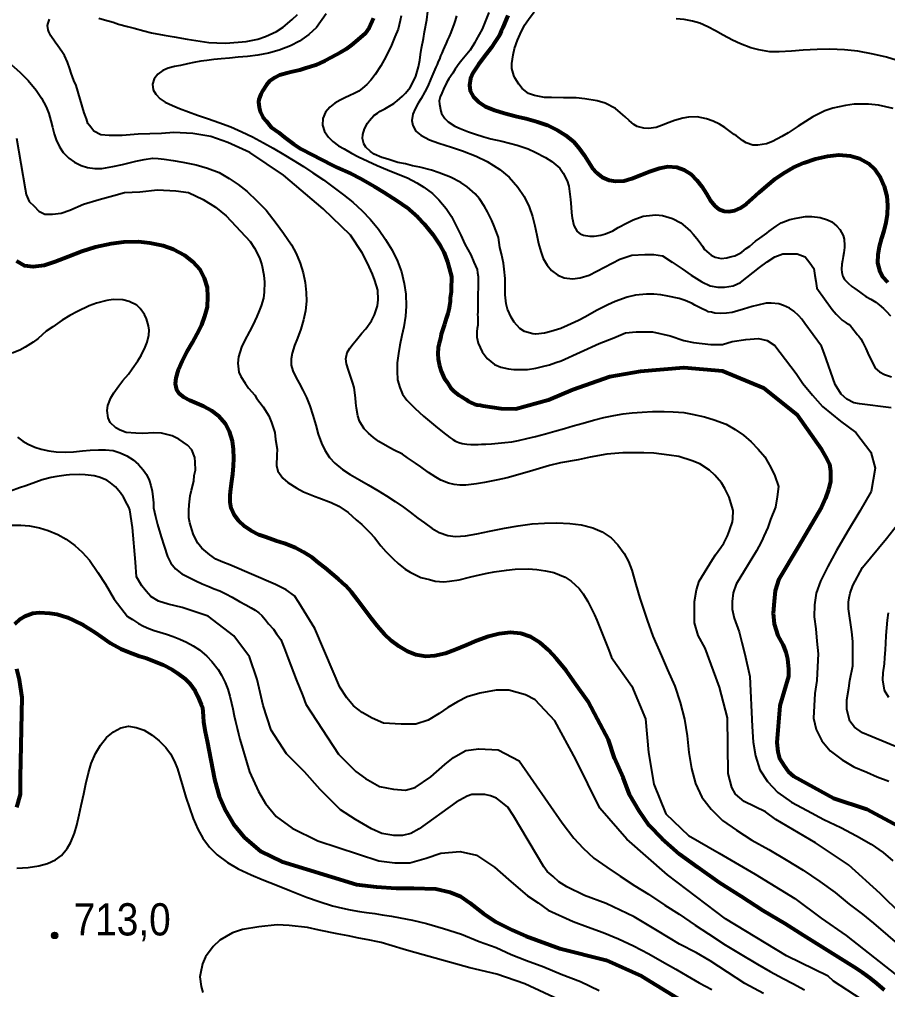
# Model space of a CAD drawing. Header units: metres. Extents: x 552626 to 559174, y 1843804 to 1852371.
# Drawn here: x 555000 to 555458, y 1844979 to 1845491 of the extents above; entities that cross this region are included whole.
import ezdxf

# ---------------------------------------------------------------- set-up
doc = ezdxf.new("R2010")
doc.units = ezdxf.units.M
doc.header["$LTSCALE"] = 6.8
for name, color, linetype, lineweight in [('1', 7, 'Continuous', 25), ('2', 7, 'Continuous', 53), ('5', 7, 'Continuous', 25)]:
    doc.layers.add(name, color=color, linetype=linetype, lineweight=lineweight)

msp = doc.modelspace()

# ---------------------------------------------------------------- hatches: boundary and pattern name
at = {"layer": '5'}
msp.add_hatch(color=256, dxfattribs=at).paths.add_polyline_path([(555020.41, 1845007.95, 1), (555017.41, 1845007.95, 1)])

# ---------------------------------------------------------------- linework, layer by layer
at = {"layer": '1'}
for points in [[(555042.19, 1845491.8), (555045.14, 1845490.99), (555049.76, 1845489.71), (555052.54, 1845488.7), (555057.35, 1845487.44), (555060.89, 1845486.51), (555065.9, 1845485.08), (555070.02, 1845484.03), (555076.73, 1845482.8), (555081.88, 1845481.96), (555088.77, 1845480.75), (555095.65, 1845479.73), (555100.21, 1845479.01), (555104.43, 1845478.73), (555108.92, 1845478.58), (555115.62, 1845479.06), (555119.86, 1845479.45), (555126, 1845480.73), (555130.03, 1845482.14), (555135.91, 1845484.81), (555139.46, 1845487.12), (555144.14, 1845491.09), (555146.89, 1845493.69)], [(555162.03, 1845494.01), (555156.94, 1845486.79), (555153, 1845483.16), (555148.08, 1845479.72), (555143.18, 1845477.13), (555137.3, 1845474.84), (555131.71, 1845473.35), (555125.95, 1845472.24), (555120.65, 1845471.62), (555115.59, 1845471.15), (555111.01, 1845470.76), (555106.63, 1845470.32), (555102.92, 1845469.94), (555099.13, 1845469.46), (555095.98, 1845469.03), (555092.31, 1845468.35), (555088.96, 1845467.71), (555085.21, 1845466.89), (555082.01, 1845466.22), (555078.73, 1845465.35), (555075.9, 1845464.11), (555073.35, 1845462.33), (555071.46, 1845459.74), (555070.58, 1845457.06), (555070.88, 1845454.04), (555072.18, 1845451.67), (555074.56, 1845449.3), (555077.25, 1845447.53), (555080.96, 1845445.66), (555084.68, 1845444.12), (555089.51, 1845442.37), (555094.16, 1845440.71), (555100.04, 1845438.71), (555105.55, 1845436.71), (555111.75, 1845434.43), (555117.53, 1845431.91), (555123.22, 1845429.24), (555128.96, 1845426.1), (555134.13, 1845423.16), (555139.78, 1845419.83), (555144.65, 1845416.9), (555150.13, 1845413.48), (555155.01, 1845410.28), (555160.63, 1845406.45), (555165.62, 1845402.9), (555171.27, 1845398.64), (555176.07, 1845394.71), (555181.04, 1845390.23), (555185.32, 1845385.69), (555189.57, 1845380.52), (555193.43, 1845375.07), (555196.84, 1845369.43), (555199.68, 1845363.6), (555201.77, 1845358.01), (555203.23, 1845351.91), (555204.02, 1845346.25), (555204.25, 1845339.96), (555203.84, 1845334.69), (555203.01, 1845329.04), (555202.03, 1845324.37), (555200.95, 1845319.32), (555200.19, 1845314.98), (555199.56, 1845310), (555199.49, 1845305.62), (555199.73, 1845301), (555200.83, 1845297.05), (555202.37, 1845293.45), (555204.62, 1845290.27), (555209.06, 1845285.86), (555213.38, 1845281.87), (555219.64, 1845276.62), (555223.41, 1845273.57), (555227.3, 1845270.53)], [(555201.63, 1845493.09), (555201.1, 1845490.55), (555200.52, 1845488.32), (555199.95, 1845486.04), (555198.31, 1845481.91), (555196.48, 1845477.57), (555193.47, 1845471.33), (555190.81, 1845466.59), (555187.98, 1845462.04), (555185.64, 1845459.16), (555183.52, 1845456.86), (555181.26, 1845454.8), (555179.21, 1845453.36), (555176.84, 1845452.06), (555174.57, 1845450.99), (555171.91, 1845449.76), (555169.45, 1845448.58), (555166.6, 1845446.93), (555164.06, 1845444.88), (555161.68, 1845442.17), (555160.29, 1845438.87), (555160.13, 1845435.36), (555161.11, 1845431.97), (555163.26, 1845428.99), (555165.58, 1845426.66), (555168.64, 1845424.51), (555171.58, 1845422.8), (555175.42, 1845420.66), (555179.19, 1845418.69), (555183.99, 1845416.33), (555188.91, 1845414.15), (555194.44, 1845411.85), (555200.08, 1845409.58), (555204.96, 1845407.5), (555209.95, 1845404.98), (555213.63, 1845402.68), (555218.04, 1845399.32), (555221.43, 1845395.98), (555225.31, 1845391.36), (555228.14, 1845387.12), (555230.45, 1845382.52), (555233.14, 1845377.38), (555235.16, 1845372.56), (555238.29, 1845366.91), (555239.88, 1845363.06), (555241.63, 1845359.28), (555241.92, 1845357.42)], [(555190.47, 1845442.65), (555193.08, 1845444), (555194.77, 1845445.05), (555197.71, 1845446.82), (555199.54, 1845448.26), (555202.31, 1845450.67), (555203.94, 1845452.29), (555206.37, 1845455.14), (555207.47, 1845457.17), (555209.3, 1845461.18), (555210.72, 1845466.2), (555211.38, 1845469.61), (555211.79, 1845472.7), (555212.36, 1845476.01), (555213.41, 1845480.98), (555213.94, 1845484.66), (555215.21, 1845490.99), (555215.74, 1845495.53)], [(555247.81, 1845494.82), (555245.76, 1845489.44), (555244.25, 1845486.03), (555241.09, 1845480.34), (555240.39, 1845479.02), (555237.91, 1845474.84), (555236.25, 1845472.74), (555233.65, 1845469.68), (555232.23, 1845467.9), (555230.11, 1845464.8), (555228.82, 1845462.75), (555226.68, 1845459.84), (555225.5, 1845457.71), (555223.98, 1845454.3), (555222.99, 1845452.18), (555222.24, 1845450.38), (555221.73, 1845448.23), (555221.84, 1845446.43), (555222.46, 1845442.7), (555222.88, 1845441.51), (555224.7, 1845438.86), (555226.42, 1845437.15), (555229.92, 1845434.89), (555232.64, 1845433.58), (555237.11, 1845431.9), (555240.29, 1845430.74), (555245.23, 1845429.21), (555248.97, 1845428.12), (555254.72, 1845426.97), (555258.65, 1845425.89), (555262.77, 1845424.84), (555268.52, 1845422.84), (555272.33, 1845421.18), (555277.71, 1845418.27), (555281, 1845416.17), (555285.21, 1845412.65), (555287.03, 1845410.01), (555289.11, 1845405.96), (555290, 1845403.21), (555290.58, 1845398.99), (555290.9, 1845396.17), (555291.27, 1845392.12), (555291.43, 1845389.09), (555291.73, 1845386.46), (555292.66, 1845382.47), (555294.45, 1845379.34), (555296.02, 1845378.09), (555297.82, 1845377.35), (555301.12, 1845376.77), (555303.39, 1845376.84), (555306.97, 1845377.25), (555309.26, 1845377.99), (555313.16, 1845379.68), (555316.02, 1845381.34), (555320.77, 1845383.88)], [(555362.58, 1845438.65), (555357.61, 1845439.7), (555353.06, 1845439.55), (555350.07, 1845439.02), (555345.73, 1845437.86), (555342.99, 1845436.79), (555338.8, 1845435.16), (555336.07, 1845434.09), (555332.04, 1845433.53), (555329.53, 1845433.82), (555326.02, 1845434.56), (555324.36, 1845435.7), (555321.83, 1845437.89), (555319.71, 1845439.74), (555317.18, 1845441.92), (555314.54, 1845444.19), (555309.18, 1845446.91), (555304.94, 1845448.23), (555298.43, 1845449.3), (555293.82, 1845449.72), (555287.24, 1845449.83), (555280.95, 1845449.87), (555277.12, 1845450), (555271.96, 1845451.03), (555268.8, 1845452), (555265.45, 1845454.66), (555263.67, 1845456.93), (555261.57, 1845460.31), (555261.04, 1845461.58), (555259.96, 1845465.17), (555259.93, 1845467.93), (555260.65, 1845472.49), (555261.33, 1845475.71), (555262.9, 1845480.27), (555264.35, 1845483.38), (555266.57, 1845488.11), (555268.72, 1845491.02), (555271.77, 1845495.09)], [(555027.62, 1845462.71), (555026.97, 1845465.11), (555025.62, 1845468.57), (555024.08, 1845472.02), (555022.7, 1845474.14), (555020.64, 1845477.14), (555019.09, 1845479.06), (555016.88, 1845482.52), (555015.89, 1845484.5), (555015.47, 1845485.69), (555015.21, 1845487.95), (555015.46, 1845489.12), (555016.27, 1845491.21)], [(555230.8, 1845493.01), (555230.07, 1845490.57), (555229.36, 1845488.49), (555228.5, 1845486.24), (555227.76, 1845484.3), (555226.88, 1845482.13), (555226.12, 1845480.32), (555225.27, 1845478.53), (555224.54, 1845476.72), (555223.71, 1845475.17), (555223.11, 1845473.36), (555222.35, 1845471.86), (555221.84, 1845470.23), (555221.17, 1845468.86), (555220.6, 1845467.39), (555219.94, 1845466.01), (555219.29, 1845464.64)], [(555464.88, 1845468.87), (555457.47, 1845471.13), (555450.44, 1845472.84), (555442.32, 1845474.32), (555435.36, 1845475.08), (555427.55, 1845475.43), (555420.91, 1845475.31), (555413.59, 1845474.9), (555407.45, 1845474.4), (555400.92, 1845474.08), (555395.91, 1845474.11), (555390.14, 1845475), (555385.94, 1845476.12), (555380.46, 1845478.2), (555376.29, 1845480.18), (555371.39, 1845482.74), (555367.31, 1845485.07), (555363.3, 1845487.26), (555359.1, 1845489.09), (555355.28, 1845490.25), (555350.76, 1845491.08), (555346.68, 1845491.46)], [(554994.61, 1845468.63), (555000.52, 1845463.39), (555004.93, 1845458.84), (555009.15, 1845453.78), (555011.99, 1845449.54), (555014.39, 1845445.02), (555015.81, 1845441.42), (555016.97, 1845437.55), (555017.76, 1845434.37), (555018.66, 1845430.75), (555019.69, 1845427.55), (555021.43, 1845423.99)], [(555356.23, 1845184.09), (555357.25, 1845190.25), (555358.79, 1845194.87), (555365.73, 1845206.17), (555367.35, 1845208.64), (555370.14, 1845212.58), (555371.68, 1845214.95), (555373.71, 1845218.8), (555374.73, 1845221.58), (555376.3, 1845226.14), (555376.5, 1845227.69), (555376.57, 1845232.07), (555375.43, 1845236.23), (555374.52, 1845239.17), (555372.19, 1845243.76), (555370.42, 1845246.7), (555367, 1845250.78), (555364.24, 1845253.32), (555359.09, 1845256.73), (555355.09, 1845258.37), (555348.09, 1845260.52), (555342.94, 1845261.36), (555334.84, 1845262.33), (555329.49, 1845262.48), (555321.01, 1845262.56), (555318.44, 1845262.55), (555310.04, 1845261.87), (555301.19, 1845260.19), (555294.86, 1845258.9), (555285.63, 1845257.18), (555279.89, 1845255.76), (555271.04, 1845253.22), (555265.51, 1845251.64), (555257.58, 1845249.4), (555252.66, 1845248.36), (555245.6, 1845246.79), (555241.38, 1845246.21), (555235.66, 1845245.46), (555232.61, 1845245.49), (555229.62, 1845245.82), (555226.59, 1845246.52), (555222.51, 1845248.05), (555219.85, 1845249.65), (555216.04, 1845252.16), (555211.98, 1845255.22), (555209.19, 1845257.09), (555204.96, 1845259.94), (555202.28, 1845261.73), (555197.53, 1845264.14), (555194.48, 1845265.88), (555189.79, 1845268.58), (555186.98, 1845270.64), (555184.34, 1845272.91), (555182.08, 1845275.22), (555179.62, 1845279.22), (555178.74, 1845281.98), (555178.08, 1845286.09), (555177.75, 1845288.91), (555177.45, 1845291.54), (555176.83, 1845296.99), (555175.94, 1845299.75), (555174.76, 1845303.42), (555173.79, 1845306.07), (555172.73, 1845309.47), (555172.43, 1845312.1), (555173.2, 1845315.43), (555174.46, 1845317.67), (555176.29, 1845319.97), (555178.04, 1845322.17), (555180.79, 1845325.63), (555182.99, 1845327.97), (555186.03, 1845332.22), (555187.59, 1845335.26), (555189.14, 1845340.01), (555189.52, 1845343.29), (555189.24, 1845348.3), (555187.69, 1845353.45), (555186.45, 1845356.83), (555183.88, 1845362.63), (555181.09, 1845368.03), (555174.93, 1845377.41), (555160.51, 1845391.26), (555139.5, 1845408.95), (555121.78, 1845420.98), (555110.16, 1845426.2), (555101.34, 1845429.42), (555091.73, 1845431.02), (555081.71, 1845431.43), (555075.3, 1845431.02), (555062.88, 1845430.62), (555054.47, 1845429.82), (555047.66, 1845429.82), (555043.25, 1845430.22), (555039.65, 1845432.23), (555038.05, 1845434.24), (555036.44, 1845436.25), (555035.64, 1845438.66), (555034.44, 1845441.87), (555030.17, 1845456.24), (555029.01, 1845458.87), (555027.62, 1845462.71)], [(555219.29, 1845464.64), (555218.38, 1845462.28), (555217.24, 1845459.76), (555215.68, 1845456), (555214.07, 1845452.92), (555212.23, 1845449.48), (555210.61, 1845446.93), (555208.99, 1845443.93), (555207.79, 1845441.16), (555207.23, 1845437.85), (555207.7, 1845435.12), (555209.36, 1845432.24), (555212.05, 1845430.04), (555216.61, 1845427.7), (555221.38, 1845425.87), (555228.12, 1845423.7), (555233.87, 1845421.82), (555241.18, 1845419.05), (555246.97, 1845416.22), (555253.55, 1845412.02), (555258.5, 1845407.85), (555263.17, 1845402.64), (555266.4, 1845397.68), (555269.08, 1845392.34), (555270.89, 1845387.1), (555272.13, 1845382.17), (555273.14, 1845377.25), (555273.99, 1845373.02), (555275.18, 1845368.72), (555276.55, 1845365.1), (555278.58, 1845361.47), (555280.93, 1845358.66), (555284.21, 1845356.17), (555287.63, 1845354.87), (555291.94, 1845354.29), (555295.93, 1845354.81), (555300.66, 1845356.28), (555316.88, 1845364.74), (555323.29, 1845366.74), (555330.1, 1845367.15), (555334.91, 1845367.15), (555339.32, 1845366.34), (555344.53, 1845363.13), (555349.73, 1845359.51), (555354.54, 1845356.3), (555360.15, 1845352.68), (555364.56, 1845350.67), (555368.56, 1845349.87), (555372.17, 1845349.87), (555376.58, 1845350.67), (555380.58, 1845352.28), (555390.52, 1845360.23), (555394.61, 1845363.31), (555398.71, 1845365.87), (555402.8, 1845367.42), (555405.88, 1845367.42), (555410.48, 1845367.42), (555414.58, 1845365.87), (555417.14, 1845362.79), (555419.19, 1845359.71), (555419.7, 1845356.12), (555420.21, 1845353.04), (555420.72, 1845349.44), (555428.86, 1845338.16), (555430.95, 1845335.69)], [(555356.49, 1845340.46), (555354.97, 1845341.33), (555351.26, 1845342.91), (555348.11, 1845343.88), (555342.25, 1845345.11), (555338.55, 1845345.83), (555334.89, 1845346.18), (555330.88, 1845346.29), (555325.24, 1845345.64), (555320.8, 1845344.56), (555314.48, 1845342.41), (555310.6, 1845340.54), (555304.65, 1845337.57), (555298.83, 1845334.34), (555295.06, 1845332.38), (555289.36, 1845329.73), (555285.73, 1845328.17), (555280.6, 1845326.44), (555277.26, 1845325.68), (555272.56, 1845325.14), (555271.02, 1845325.35), (555266.6, 1845326.46), (555264.13, 1845328.08), (555261.18, 1845331.46), (555259.54, 1845334.12), (555257.62, 1845338.38), (555257.03, 1845341.07), (555256.49, 1845345.77), (555256.37, 1845350.99), (555256.36, 1845354.42), (555255.88, 1845359.41), (555255.52, 1845362.61), (555254.48, 1845367.53), (555253.63, 1845370.77), (555252.84, 1845376.01), (555252.38, 1845377.57), (555250.63, 1845382.04), (555249.43, 1845385.04), (555247.2, 1845389.55), (555245.54, 1845392.41), (555242.98, 1845396.49), (555240.59, 1845399.07), (555236.44, 1845402.88), (555233.05, 1845405.07), (555227.67, 1845407.97), (555221.6, 1845410.23), (555217.54, 1845411.57), (555211.46, 1845413.16), (555207.65, 1845413.97), (555203.83, 1845414.96), (555199.84, 1845415.74), (555194.5, 1845417.41), (555191.35, 1845418.38), (555187.43, 1845420.12), (555185.46, 1845421.52), (555183.01, 1845423.81), (555181.96, 1845425.5), (555181.16, 1845428.36), (555181.4, 1845430.38), (555182.29, 1845433.44), (555183.77, 1845436.37), (555184.85, 1845437.73), (555187.12, 1845440.37), (555189.05, 1845441.73), (555190.47, 1845442.65)], [(555460.96, 1845444.19), (555453.25, 1845445.88), (555448.04, 1845446.43), (555440.52, 1845446.42), (555435.93, 1845445.8), (555429.14, 1845444.36), (555424.93, 1845442.93), (555418.71, 1845439.83), (555416.67, 1845438.55), (555411, 1845434.86), (555405.6, 1845431.29), (555402.31, 1845429.29), (555397.37, 1845426.73), (555394.17, 1845425.51), (555389.68, 1845424.8), (555387.01, 1845424.88), (555383.45, 1845425.99), (555381.59, 1845427.3), (555378.37, 1845429.69), (555377.13, 1845430.5), (555372.33, 1845434.14), (555369.38, 1845435.81), (555366.06, 1845437.43), (555362.58, 1845438.65)], [(554998.83, 1845428.51), (555003.44, 1845401.81), (555003.95, 1845398.73), (555005.49, 1845395.14), (555008.05, 1845392.57), (555010.61, 1845390), (555013.68, 1845388.46), (555017.78, 1845388.46), (555022.38, 1845388.98), (555026.99, 1845390.52), (555034.16, 1845393.6), (555042.35, 1845396.16), (555050.03, 1845398.22), (555055.66, 1845399.76), (555063.86, 1845400.27), (555073.07, 1845401.3), (555082.8, 1845400.79), (555089.46, 1845399.76), (555097.14, 1845396.17), (555103.79, 1845392.06), (555109.42, 1845387.44), (555122.03, 1845373.98), (555124.34, 1845370.44), (555126.93, 1845365.31), (555128.11, 1845361.63), (555129.11, 1845356.23), (555129.54, 1845352.47), (555129.29, 1845347.2), (555128.99, 1845344.03), (555127.83, 1845339.99), (555126.79, 1845337.4), (555125.51, 1845334.49), (555123.37, 1845329.86), (555121.56, 1845326.52), (555118.99, 1845321.56), (555117.37, 1845318.23), (555115.76, 1845313.19)], [(555021.43, 1845423.99), (555023.47, 1845420.95), (555026.45, 1845417.98), (555029.36, 1845415.81), (555032.94, 1845414.04), (555036.17, 1845413.07), (555040.14, 1845412.53), (555043.74, 1845412.56), (555049.59, 1845413.54), (555054.76, 1845414.62), (555061.68, 1845416.31), (555066.17, 1845417.29), (555070.43, 1845417.96), (555073.54, 1845417.81), (555076.59, 1845417.33), (555081.47, 1845416.79), (555086.55, 1845415.8), (555093.58, 1845414.41), (555099.54, 1845412.68), (555105.73, 1845410.31), (555111, 1845407.26), (555115.71, 1845404.02), (555120.43, 1845400.43), (555125.45, 1845395.44), (555130.37, 1845390.48), (555135.62, 1845383.67), (555139.57, 1845378.43), (555143.8, 1845372.16), (555146.2, 1845367.64), (555148.42, 1845362.58), (555149.93, 1845357.38), (555151.04, 1845352.42), (555151.55, 1845347.16), (555151.64, 1845342.57), (555151.14, 1845337.47), (555150.11, 1845332.64), (555148.64, 1845327.75), (555146.89, 1845323.01), (555145.36, 1845319.06), (555144.05, 1845315.16), (555143.55, 1845312.13), (555143.67, 1845308.71), (555144.51, 1845305.77), (555146.02, 1845302.42), (555147.8, 1845299.19), (555149.82, 1845295.62), (555151.69, 1845291.72), (555153.5, 1845287.25), (555155.05, 1845282.44), (555156.57, 1845277.14), (555157.93, 1845272.43), (555159.6, 1845267.59), (555161.3, 1845263.88), (555163.84, 1845260.05), (555166.69, 1845256.99), (555170.66, 1845253.8), (555174.7, 1845251.13), (555179.65, 1845248.19), (555184.17, 1845245.62), (555189.25, 1845242.66), (555193.91, 1845239.81), (555198.43, 1845236.93), (555202.76, 1845233.86), (555206.39, 1845231.22), (555210.42, 1845228.08), (555213.83, 1845225.51), (555218.01, 1845222.59), (555221.68, 1845220.5), (555226.13, 1845218.95), (555230.27, 1845218.41), (555235.46, 1845218.69), (555241.49, 1845219.77), (555248.19, 1845221.17), (555256.15, 1845222.8), (555263.25, 1845224.02), (555270.75, 1845225.02), (555277.23, 1845225.46), (555283.71, 1845225.62), (555290.47, 1845225.3), (555296.44, 1845224.56), (555302.71, 1845222.99), (555307.52, 1845220.9), (555312.34, 1845217.63), (555315.89, 1845214.07), (555319.25, 1845209.44), (555321.47, 1845205.16), (555323.19, 1845200.69), (555325.42, 1845193.03), (555327.4, 1845185.82), (555331.33, 1845174.19), (555334.34, 1845165.89), (555338.85, 1845155.51), (555342.08, 1845148.09), (555345.9, 1845139.47), (555348.79, 1845130.78), (555351, 1845121.97), (555352.43, 1845113.2), (555353.34, 1845104.44), (555354.66, 1845095.97), (555356.86, 1845088.13), (555360.16, 1845080.88)], [(555320.77, 1845383.88), (555323.92, 1845385.48), (555329.14, 1845387.31), (555330.83, 1845387.51), (555335.91, 1845388.09), (555339.48, 1845387.64), (555344.6, 1845386.13), (555349.14, 1845383.89), (555351.36, 1845381.95), (555354.13, 1845379.41), (555355.64, 1845377.87), (555357.53, 1845375.52), (555358.66, 1845373.93), (555360.47, 1845371.47), (555361.62, 1845369.7), (555363.84, 1845367.77), (555365.1, 1845366.77), (555367.13, 1845365.67), (555370.35, 1845364.99), (555373.35, 1845365.33), (555375.11, 1845365.82), (555377.61, 1845366.39), (555379.68, 1845367.49), (555381.28, 1845368.43), (555383.55, 1845370.21), (555385.49, 1845371.58), (555388.35, 1845374.09), (555390.64, 1845375.69), (555394.33, 1845378.4), (555395.64, 1845379.4), (555399.33, 1845382.11), (555402, 1845383.75), (555406.55, 1845385.6), (555409.89, 1845386.37), (555414.75, 1845387.11), (555418.07, 1845387.21), (555422.52, 1845386.57), (555426.37, 1845385.4), (555428.67, 1845384.42), (555431.31, 1845382.15), (555432.87, 1845380.24), (555434.65, 1845377.11), (555435.16, 1845375.17), (555435.34, 1845371.95), (555435.36, 1845370.91), (555434.93, 1845368), (555434.67, 1845366.16), (555434.26, 1845363.93), (555433.99, 1845362.09), (555433.73, 1845359.39), (555433.92, 1845357.7), (555434.56, 1845355.49), (555435.4, 1845353.96), (555437.24, 1845351.99), (555439.15, 1845350.3), (555440.8, 1845349.16), (555443.19, 1845347.43), (555444.63, 1845346.45), (555446.6, 1845345.06), (555449.24, 1845343.65), (555451.81, 1845341.94), (555453.68, 1845340.63), (555456, 1845338.61), (555457.51, 1845337.07), (555459.67, 1845334.85)], [(555241.92, 1845357.42), (555242.14, 1845355.54), (555242.2, 1845353.99), (555242.23, 1845352.34), (555242.2, 1845350.6), (555242.14, 1845348.86), (555242.1, 1845347.02), (555242.07, 1845345.29), (555242.05, 1845343.69), (555242.05, 1845342.21), (555242.07, 1845340.97), (555242.07, 1845339.85), (555242.06, 1845338.87), (555241.95, 1845337.94), (555242.01, 1845336.78), (555241.9, 1845335.48), (555242, 1845334.02), (555242.02, 1845332.56), (555242.04, 1845331.12), (555242.05, 1845329.8), (555241.63, 1845328.13), (555241.54, 1845326.46), (555241.46, 1845323.46), (555242.28, 1845320.29), (555244.25, 1845315.78), (555246.96, 1845312.34), (555250.87, 1845309.19), (555254.22, 1845307.75), (555258.15, 1845306.85), (555260.94, 1845306.43), (555265.03, 1845306.47), (555268.17, 1845306.52), (555272.56, 1845307.24), (555276.08, 1845308.01), (555279.78, 1845309), (555283.14, 1845310.14), (555285.89, 1845311.03), (555306.04, 1845320.18), (555313.72, 1845323.26), (555319.86, 1845325.82), (555325.49, 1845326.34), (555334.2, 1845326.34), (555343.41, 1845324.28), (555350.58, 1845321.72), (555355.7, 1845320.69), (555364.92, 1845319.66), (555371.06, 1845319.66), (555376.18, 1845321.2), (555383.35, 1845322.23), (555390, 1845322.74), (555394.61, 1845321.72), (555398.71, 1845319.15), (555409.91, 1845304.36), (555413.44, 1845299.01), (555418.54, 1845292.91), (555423.8, 1845286.97), (555433.22, 1845279.29), (555441.33, 1845273.3), (555449.3, 1845262.88), (555451.51, 1845254.43), (555449.37, 1845242.06), (555443.39, 1845231.77), (555436.75, 1845220.64), (555431.06, 1845210.92), (555426.49, 1845202.65)], [(555046.35, 1845342.88), (555040.99, 1845341.51), (555037.07, 1845340.01), (555031.02, 1845337.13), (555026.89, 1845334.94), (555022.88, 1845332.48), (555017.94, 1845329.06), (555014.51, 1845326.67), (555010.28, 1845322.85), (555007.55, 1845320.92), (555003.38, 1845318.26), (555000.6, 1845316.7), (554996.51, 1845315)], [(555181.12, 1845125.56), (555176.51, 1845129.15), (555172.93, 1845133.26), (555169.34, 1845138.91), (555165.76, 1845147.12), (555156.16, 1845169.92), (555147.73, 1845183.51), (555145.33, 1845187.12), (555140.92, 1845190.34), (555135.31, 1845193.15), (555111.24, 1845203.5), (555107.56, 1845204.89), (555103.85, 1845206.46), (555100.65, 1845208.67), (555096.44, 1845212.19), (555094.32, 1845214.89), (555092.11, 1845219.21), (555091.31, 1845222.07), (555090.23, 1845225.66), (555089.74, 1845228.27), (555089.59, 1845232.16), (555089.83, 1845235.04), (555090.33, 1845239.76), (555091.12, 1845242.9), (555092.21, 1845247.5), (555092.53, 1845250.49), (555093.15, 1845253.41), (555093.05, 1845257.59), (555092.77, 1845260.03), (555091.17, 1845264.04), (555088.89, 1845266.54), (555084.43, 1845269.74), (555080.89, 1845271.53), (555075.31, 1845272.89), (555071.19, 1845273.08), (555065.32, 1845272.79), (555061.79, 1845272.86), (555056.69, 1845273.33), (555053.51, 1845274.49), (555051.19, 1845275.65), (555048.19, 1845278.54), (555047.16, 1845280.9), (555046.61, 1845284.93), (555046.97, 1845287.54), (555048.61, 1845291.54), (555050.13, 1845294.09), (555052.83, 1845297.92), (555054.81, 1845300.63), (555057.84, 1845304.02), (555059.72, 1845306.81), (555062.75, 1845311.06), (555064.44, 1845313.82), (555066.7, 1845318.17), (555067.63, 1845320.85), (555068.54, 1845324.57), (555068.72, 1845327.16), (555068.46, 1845329.42), (555067.36, 1845333.19), (555066.33, 1845335.55), (555064.06, 1845338.72), (555062.15, 1845340.41), (555058.12, 1845342.42), (555054.79, 1845343.18), (555049.82, 1845343.37), (555046.35, 1845342.88)], [(555459.94, 1845286.23), (555443.27, 1845288.32), (555440.19, 1845288.84), (555436.61, 1845290.89), (555433.54, 1845293.46), (555430.47, 1845298.59), (555424.67, 1845315.17), (555423.29, 1845318.76), (555414.44, 1845330.81), (555412.84, 1845333.1), (555411.31, 1845334.83), (555408.65, 1845337.29), (555406.39, 1845338.74), (555403.16, 1845340.28), (555400.78, 1845341.15), (555396.64, 1845341.53), (555393.99, 1845341.42), (555389.63, 1845340.44), (555386.66, 1845339.72), (555382.07, 1845338.25), (555379.13, 1845337.34), (555376.08, 1845336.51), (555373.16, 1845336.27), (555369.75, 1845336.07), (555366.97, 1845336.23), (555365.3, 1845336.71), (555363.46, 1845336.97), (555362.25, 1845337.6), (555360.24, 1845338.51), (555358.84, 1845339.11), (555356.49, 1845340.46)], [(555430.95, 1845335.69), (555432.51, 1845334.11), (555434.07, 1845332.56), (555435.15, 1845331.85), (555436.25, 1845331.16), (555437.41, 1845330.37), (555438.46, 1845329.42), (555439.46, 1845328.4), (555440.34, 1845327.22), (555441.2, 1845326.17), (555442.12, 1845324.99), (555442.97, 1845323.99), (555443.92, 1845322.71), (555444.99, 1845320.65), (555446.53, 1845317.59), (555448.26, 1845313.79), (555450.11, 1845310.1), (555451.58, 1845307.24), (555453.81, 1845305.18), (555456.43, 1845303.91), (555460.1, 1845302.53)], [(555115.76, 1845313.19), (555115.48, 1845309.83), (555116.01, 1845305.13), (555117.05, 1845302.77), (555119.36, 1845299.23), (555121.08, 1845296.66), (555124.37, 1845292.85), (555125.4, 1845291.35), (555128.78, 1845286.78), (555131.8, 1845281.99), (555133.25, 1845278.44), (555134.98, 1845273.31), (555135.31, 1845269.63), (555136.18, 1845264.5), (555135.98, 1845261.24), (555135.83, 1845255.89), (555136.55, 1845252.93), (555139.18, 1845249.13), (555141.82, 1845246.86), (555146.63, 1845243.89), (555150.19, 1845241.92), (555156.28, 1845239.47), (555158.27, 1845238.75), (555164.73, 1845236.35), (555168.77, 1845234.33), (555173.63, 1845230.99), (555177.96, 1845227.2), (555180.92, 1845224.68), (555185, 1845220.58), (555187.5, 1845217.91), (555190.96, 1845213.45), (555193.58, 1845210.52), (555197.46, 1845206.58), (555200.01, 1845204.21), (555203.79, 1845201.21), (555206.44, 1845199.61), (555210.5, 1845197.41), (555211.91, 1845196.81), (555216.5, 1845195.72), (555219.56, 1845194.83), (555224.18, 1845194.41), (555227.08, 1845194.83), (555232.13, 1845195.6), (555237.68, 1845197), (555241.3, 1845197.89), (555246.87, 1845199.1), (555250.61, 1845199.72), (555257.08, 1845200.55), (555261.78, 1845201.09), (555268.61, 1845201.3), (555273.21, 1845201.06), (555277.68, 1845200.24), (555282.07, 1845199.32), (555288.05, 1845196.96), (555291.26, 1845194.75), (555295.4, 1845190.94), (555297.63, 1845188.15), (555300.09, 1845184.15), (555301.37, 1845181.25), (555303.47, 1845177.01), (555304.84, 1845174.22), (555311.03, 1845158.43), (555312.43, 1845154.6), (555323.2, 1845139.4), (555330.49, 1845122.13), (555332.04, 1845104.42), (555334.76, 1845087.7), (555341.21, 1845072.16), (555353.17, 1845060.64), (555369.22, 1845051.36), (555388.32, 1845040.34), (555409.24, 1845027.48), (555423.11, 1845017.03), (555436.18, 1845008), (555462.83, 1844987.03)], [(555227.3, 1845270.53), (555228.78, 1845269.56), (555230.22, 1845268.62), (555232.03, 1845267.91), (555233.71, 1845267.43), (555236.31, 1845267.07), (555238.34, 1845266.94), (555240.63, 1845266.85), (555242.13, 1845266.92), (555243.96, 1845267.06), (555246.33, 1845267.12), (555249.21, 1845267.34), (555252.82, 1845267.56), (555256.33, 1845267.92), (555259.97, 1845268.39), (555263.51, 1845269), (555267.91, 1845270.05), (555272.39, 1845271.12), (555277.7, 1845272.51), (555282.67, 1845273.96), (555287.72, 1845275.32), (555292.37, 1845276.73), (555297.64, 1845278.25), (555303.05, 1845279.71), (555308.49, 1845281.15), (555313.81, 1845282.21), (555318.61, 1845283.07), (555323.35, 1845283.59), (555328.66, 1845283.96), (555334.17, 1845284.24), (555340.24, 1845284.37), (555344.95, 1845284.1), (555350.68, 1845283.71), (555354.99, 1845282.93), (555361.54, 1845281.53), (555366.72, 1845279.9), (555373.01, 1845277.63), (555377.7, 1845274.79), (555382.14, 1845271.81), (555386.18, 1845268.38), (555389.83, 1845264.45), (555393.3, 1845260.45), (555396.58, 1845254.74), (555398.62, 1845250.34), (555400.62, 1845244.7), (555399.89, 1845239.28), (555398.98, 1845233.78), (555396.37, 1845227.36), (555394.93, 1845223.1), (555392.77, 1845218.48), (555391.77, 1845216.05), (555390.13, 1845213.1), (555388.91, 1845210.79), (555378.24, 1845193.33), (555376.7, 1845188.71), (555376.19, 1845184.09), (555376.19, 1845179.98), (555377.22, 1845175.36), (555379.78, 1845168.17), (555381.31, 1845162.52), (555382.85, 1845156.36), (555385.41, 1845144.55), (555386.62, 1845118.19), (555387.21, 1845109.99), (555388.45, 1845102.61), (555390.69, 1845095.26), (555394.78, 1845089.12), (555400.22, 1845083.37), (555407.48, 1845078.34), (555415.64, 1845073.79), (555424.53, 1845069.17), (555433.35, 1845064.87), (555441.71, 1845060.49), (555449.49, 1845056.18), (555455.74, 1845051.69), (555460.91, 1845047.32)], [(554999.23, 1845270.82), (555002.16, 1845268.68), (555004.94, 1845267.07), (555008.41, 1845265.47), (555011.75, 1845264.42), (555015.9, 1845263.5), (555019.76, 1845263.04), (555024.49, 1845262.89), (555028.8, 1845263.1), (555033.58, 1845263.5), (555037.71, 1845263.91), (555042.04, 1845264.18), (555045.79, 1845264.15), (555049.79, 1845263.68), (555053.39, 1845262.6), (555057.01, 1845261.01), (555060.29, 1845258.74), (555063.09, 1845256.37), (555065.62, 1845253.56), (555067.32, 1845251.02), (555068.8, 1845248.06), (555069.64, 1845245.37), (555070.35, 1845242.23), (555070.71, 1845239.36)], [(555031.82, 1845251.06), (555026.7, 1845250.85), (555025.01, 1845250.66), (555020.04, 1845250), (555017.06, 1845249.47), (555012.34, 1845248.26), (555009.04, 1845247.12), (555003.74, 1845245.18), (555000.45, 1845244.04), (554995.61, 1845242.25)], [(555392.59, 1844977.35), (555382.79, 1844982.67), (555364.51, 1844994.57), (555357.25, 1844998.72), (555348.3, 1845003.36), (555336.84, 1845010.46), (555324.42, 1845017.71), (555309.69, 1845024.79), (555298.21, 1845029.05), (555288.93, 1845033.53), (555284.7, 1845036.26), (555281.68, 1845038.98), (555278.66, 1845041.71), (555276.85, 1845044.13), (555260.86, 1845071.07), (555257.84, 1845075.61), (555254.21, 1845078.64), (555251.8, 1845080.45), (555248.78, 1845081.66), (555245.76, 1845082.27), (555243.65, 1845082.27), (555240.93, 1845082.27), (555238.82, 1845082.27), (555236.41, 1845081.36), (555230.67, 1845078.34), (555211.14, 1845064.23), (555206.7, 1845061.75), (555202.26, 1845060.76), (555197.82, 1845060.76), (555191.4, 1845061.75), (555185.97, 1845064.23), (555177.58, 1845069.18), (555169.69, 1845074.13), (555158.92, 1845084.93), (555150.72, 1845094.29), (555141.13, 1845103.76), (555133.14, 1845116.2), (555128.76, 1845129.31), (555125.64, 1845143.03), (555121.62, 1845154.85), (555113.3, 1845166.01), (555099.88, 1845176.36), (555086.08, 1845181.01), (555078.82, 1845182.7), (555073.61, 1845184.31), (555069.61, 1845186.72), (555067.2, 1845189.53), (555064.8, 1845192.35), (555062, 1845197.17), (555061.6, 1845204.8), (555060, 1845223.11), (555058.6, 1845232.51), (555058.08, 1845233.79), (555057.21, 1845235.5), (555055.28, 1845239.08), (555053.58, 1845241.46), (555051.04, 1845244.5), (555048.4, 1845246.77), (555046.35, 1845248.06), (555042.36, 1845249.69), (555039.7, 1845250.44), (555035.08, 1845250.86), (555031.82, 1845251.06)], [(555473.69, 1845102.84), (555449.92, 1845112.72), (555444.8, 1845114.77), (555440.71, 1845117.85), (555438.15, 1845120.93), (555436.61, 1845127.09), (555436.61, 1845132.23), (555437.63, 1845138.39), (555438.15, 1845142.5), (555439.68, 1845150.2), (555439.68, 1845157.39), (555439.68, 1845163.04), (555439.17, 1845168.17), (555437.39, 1845180.16), (555437.39, 1845183.69), (555437.73, 1845186.05), (555438.4, 1845188.57), (555439.74, 1845192.6), (555444.8, 1845202.06), (555457.54, 1845217.25), (555482.69, 1845249.3)], [(555070.71, 1845239.36), (555070.97, 1845236.23), (555071.09, 1845233.52), (555072.02, 1845228.93), (555073.11, 1845224.7), (555075.08, 1845218.18), (555076.71, 1845213.21), (555078.37, 1845207.91), (555080.16, 1845204.31), (555082.64, 1845201.41), (555085.95, 1845198.68), (555089.49, 1845196.9), (555093.34, 1845194.92), (555096.69, 1845193.49), (555100.22, 1845191.99), (555103.02, 1845190.86), (555106.02, 1845189.75), (555109.13, 1845188.1), (555112.46, 1845186.44), (555116.43, 1845184.07), (555119.64, 1845182.42), (555122.57, 1845180.68), (555124.62, 1845179.55), (555126.51, 1845178.14), (555128.09, 1845176.73), (555130.06, 1845174.44), (555131.74, 1845172.29), (555134.26, 1845169.47), (555135.96, 1845167.11), (555138.21, 1845164.09), (555139.92, 1845159.71), (555142.11, 1845153.99), (555146.27, 1845142.91), (555149.73, 1845134.42), (555151.31, 1845130.01), (555168.54, 1845103.59), (555177.74, 1845094.36), (555182.8, 1845090.67), (555190.16, 1845086.52), (555197.52, 1845085.14), (555203.96, 1845084.67), (555209.02, 1845086.06), (555217.3, 1845091.59), (555224.66, 1845098.05), (555229.26, 1845101.74), (555235.7, 1845105.43), (555242.61, 1845106.36), (555252.73, 1845105.89), (555263.79, 1845100.12), (555286.55, 1845067.36), (555292.65, 1845059.24), (555297.5, 1845053.97), (555303.27, 1845048.71), (555309.96, 1845043.89), (555317.08, 1845039.21), (555324.86, 1845034.08), (555332.05, 1845029.8), (555340.64, 1845023.91), (555348.11, 1845019.2), (555356.55, 1845013.38), (555363.67, 1845008.73), (555372.37, 1845003.09), (555380.26, 1844998.3), (555389.4, 1844992.87), (555396.09, 1844988.96), (555403.1, 1844985.21), (555408.05, 1844982.57), (555414.22, 1844979.29)], [(554995.57, 1845224.42), (555000.99, 1845224.28), (555005.62, 1845223.93), (555010.9, 1845223.03), (555015.52, 1845221.6), (555020.58, 1845219.45), (555024.98, 1845216.92), (555029.52, 1845213.6), (555033.42, 1845210.07), (555037.35, 1845205.84), (555041.69, 1845199.4), (555045.79, 1845193.21), (555050.37, 1845185.39), (555053.74, 1845180.77), (555057.4, 1845176.18), (555060.01, 1845174.52), (555063.12, 1845172.52), (555065.76, 1845171.15), (555068.54, 1845169.81), (555071.45, 1845168.88), (555074.44, 1845167.89), (555077.89, 1845166.81), (555081.46, 1845165.56), (555084.93, 1845164.23), (555088.49, 1845162.71), (555091.97, 1845160.67), (555095.35, 1845158.54), (555099.06, 1845155.27), (555101.85, 1845152.5), (555105.13, 1845148.28), (555106.95, 1845145.28), (555108.87, 1845141.32), (555110.13, 1845137.9), (555111.28, 1845134.16), (555112.16, 1845130.5), (555112.79, 1845127.42), (555113.55, 1845123.87), (555114.19, 1845120.87), (555115.14, 1845117.31)], [(555426.49, 1845202.65), (555422.71, 1845194.91), (555420.42, 1845188.46), (555419.46, 1845182.26), (555419.38, 1845175.93), (555420.2, 1845169.62), (555420.79, 1845163.25), (555421.41, 1845156.45), (555421.16, 1845149.59), (555420.75, 1845142.45), (555419.75, 1845135.54), (555419.3, 1845129.07), (555419.08, 1845122.59), (555420.41, 1845116.55), (555423.35, 1845110.55), (555427.85, 1845105.29), (555434.1, 1845100.6), (555440.26, 1845096.88), (555447.1, 1845094.13), (555452.64, 1845091.69), (555458.76, 1845089.32)], [(555530.91, 1844977.75), (555514.92, 1844986.35), (555501, 1844991.77), (555489.57, 1844997.69), (555480.42, 1845005.34), (555465.49, 1845018.93), (555454.17, 1845030), (555437.53, 1845045.22), (555420.1, 1845056.84), (555399.17, 1845069.18), (555393.74, 1845073.14), (555382.39, 1845078.59), (555377.95, 1845082.55), (555375.98, 1845086.01), (555374, 1845093.43), (555373.64, 1845122.71), (555369.39, 1845138.88), (555361.86, 1845159.44), (555358.28, 1845166.12), (555356.23, 1845172.79), (555356.23, 1845177.93), (555356.23, 1845184.09)], [(555458.37, 1845178.16), (555457.86, 1845174.29), (555457.47, 1845170.25), (555457.1, 1845166.16), (555456.99, 1845162.03), (555456.81, 1845158.74), (555456.49, 1845154.44), (555456.2, 1845151.24), (555455.5, 1845146.44), (555455.41, 1845142.82), (555456.2, 1845137.42), (555458.49, 1845133.68)], [(555444.11, 1844974.38), (555429.54, 1844983.91), (555426.66, 1844986.43), (555404.83, 1844997.13), (555372.7, 1845016.68), (555342.12, 1845040.01), (555320.66, 1845058.69), (555306.33, 1845075.08), (555293.68, 1845100.73), (555282.6, 1845121.09), (555272.25, 1845132.23), (555267.13, 1845134.8), (555258.43, 1845137.37), (555251.77, 1845137.37), (555243.07, 1845135.83), (555236.41, 1845133.77), (555231.29, 1845131.2), (555226.17, 1845128.12), (555221.57, 1845125.04), (555215.93, 1845121.45), (555209.28, 1845119.39), (555201.6, 1845119.39), (555192.38, 1845119.91), (555186.24, 1845122.48), (555181.12, 1845125.56)], [(554999, 1845043.37), (555005, 1845043.77), (555010.49, 1845044.65), (555015.18, 1845045.83), (555019.44, 1845047.84), (555022.54, 1845050.2), (555025.47, 1845053.75), (555027.4, 1845057.18), (555029.3, 1845061.89), (555030.52, 1845066.06), (555031.91, 1845071.65), (555032.92, 1845076.58), (555034.21, 1845082.65), (555035.28, 1845087.88), (555036.76, 1845093.71), (555038.2, 1845098.67), (555040.43, 1845103.93), (555043, 1845108.34), (555046.3, 1845112.39), (555049.98, 1845115.42), (555053.74, 1845117.4), (555057.79, 1845118.27), (555061.84, 1845117.66), (555066.04, 1845116.2), (555070.38, 1845113.52), (555074.09, 1845110.69), (555077.6, 1845107.1), (555080, 1845103.8), (555082.13, 1845099.73), (555083.61, 1845095.88), (555085.12, 1845091.16), (555086.54, 1845086.34), (555088.15, 1845080.95), (555089.96, 1845075.19), (555091.98, 1845069.65), (555094.37, 1845064.05), (555097.01, 1845059.26), (555100.58, 1845054.55), (555104.58, 1845050.5), (555110.06, 1845046.48), (555115.69, 1845043.09), (555122.52, 1845039.87), (555128.31, 1845037.54), (555136.45, 1845034.29), (555142.98, 1845031.73), (555151.74, 1845028.11), (555158.41, 1845025.78), (555165.36, 1845023.49), (555170.62, 1845022.36), (555174.76, 1845021.5), (555179.59, 1845020.67), (555183.28, 1845020.1), (555187.72, 1845019.51), (555191.59, 1845018.79)], [(555115.14, 1845117.31), (555115.86, 1845114.29), (555116.52, 1845111.57), (555121.66, 1845094.34), (555126.47, 1845083.89), (555130.08, 1845077.47), (555135.68, 1845070.64), (555144.1, 1845064.61), (555157.72, 1845057.78), (555189.8, 1845047.25), (555198.25, 1845046.31), (555206.19, 1845046.27), (555214.73, 1845048.75), (555222.57, 1845051.36), (555232.78, 1845052.29), (555241.33, 1845050.26), (555250.83, 1845043.98), (555258.16, 1845037.44), (555268.29, 1845028.85), (555273.9, 1845025.24), (555279.1, 1845021.22), (555292.22, 1845015.28), (555299.87, 1845012.47), (555308.16, 1845009.45), (555316.21, 1845006.11), (555324.08, 1845002.52), (555332.17, 1844998.24), (555339.16, 1844994.29), (555346.5, 1844990.1), (555352.37, 1844986.71), (555358.66, 1844982.96), (555365.46, 1844979.39)], [(555360.16, 1845080.88), (555365.02, 1845074.6), (555371.04, 1845068.62), (555378.36, 1845063.48), (555386.55, 1845058.3), (555395.38, 1845053.28), (555404.66, 1845047.9), (555413.64, 1845042.36), (555422.43, 1845036.35), (555430.42, 1845030.55), (555437.83, 1845024.5), (555444.78, 1845019.12), (555450.65, 1845014.39), (555473.39, 1844994.91), (555478.28, 1844990.87), (555484.4, 1844986.65), (555490.92, 1844983), (555498.75, 1844978.66)], [(555191.59, 1845018.79), (555196.58, 1845018.07), (555201.15, 1845017.17), (555207.58, 1845016.05), (555214.97, 1845014.28), (555223.86, 1845011.64), (555233.38, 1845008.57), (555242.67, 1845004.78), (555251.66, 1845001.52), (555259.69, 1844997.96), (555267.71, 1844994.83), (555276.83, 1844991.36), (555286.04, 1844987.58), (555296.16, 1844983.7), (555305.96, 1844978.94)], [(555284.49, 1844974.16), (555266.84, 1844982.49), (555252.01, 1844987.48), (555237.74, 1844990.96), (555205.64, 1844999.82), (555202.63, 1845000.77), (555191.02, 1845004.15), (555189.26, 1845004.52), (555184.18, 1845005.65), (555179.23, 1845006.51), (555173.66, 1845007.68), (555167.83, 1845008.73), (555158.36, 1845010.79), (555152.22, 1845012.08), (555142.56, 1845013.26), (555136.15, 1845013.58), (555126.56, 1845012.48), (555117.87, 1845011.01), (555112.64, 1845009.36), (555105.94, 1845005.46), (555102.51, 1845002.21), (555098.39, 1844996.59), (555096.9, 1844993), (555095.76, 1844987.92), (555095.5, 1844986.08), (555096.08, 1844981), (555097.01, 1844977.87)]]:
    msp.add_lwpolyline(points, dxfattribs=at)
at = {"layer": '2'}
for points in [[(555257.88, 1845493.17), (555257.04, 1845491.13), (555256.09, 1845489.06), (555255.21, 1845486.9), (555254.36, 1845484.87), (555253.42, 1845482.74), (555251.42, 1845479.6), (555249.01, 1845476.11), (555245.38, 1845471.34), (555242.45, 1845467.37), (555239.65, 1845463.05), (555238.22, 1845459.9), (555237.62, 1845456.42), (555237.97, 1845453.47), (555239.68, 1845450.26), (555242.32, 1845447.68), (555246.13, 1845445.17), (555250.74, 1845443.26), (555255.87, 1845441.63), (555261.83, 1845440.16), (555267.4, 1845438.84), (555273.57, 1845437.09), (555278.68, 1845435.3), (555284.07, 1845432.75), (555288.3, 1845430.13), (555292.41, 1845426.69), (555295.35, 1845423.42), (555298.07, 1845419.55), (555300.13, 1845416.21), (555302.34, 1845412.84), (555304.78, 1845410.16)], [(555187.09, 1845491.81), (555184.73, 1845486.69), (555182.69, 1845483.69), (555178.79, 1845480.3), (555175.48, 1845477.63), (555172.58, 1845475.49), (555169.56, 1845473.62), (555164.72, 1845470.97), (555161.39, 1845469.35), (555156.42, 1845466.98), (555151.37, 1845465.35), (555148.24, 1845464.42), (555144.07, 1845463.47), (555141.29, 1845462.77), (555137.51, 1845461.67), (555135.26, 1845460.56), (555132.15, 1845458.58), (555130.57, 1845456.59), (555128.62, 1845453.7), (555127.6, 1845451.78), (555126.61, 1845448.81), (555126.44, 1845447.74), (555126.79, 1845444.74), (555127.32, 1845442.61), (555128.83, 1845439.35), (555130.36, 1845437.62), (555133.13, 1845434.23), (555137.07, 1845431.44), (555140.11, 1845429.03), (555145.09, 1845425.41), (555148.71, 1845422.87), (555154.89, 1845419.68), (555159.24, 1845417.41), (555165.81, 1845414.07)], [(555304.78, 1845410.16), (555307.62, 1845407.94), (555311.21, 1845406.42), (555314.85, 1845405.74), (555319.23, 1845406.03), (555323.28, 1845407.16), (555328.11, 1845409.09), (555332.56, 1845410.98), (555337.73, 1845412.69), (555342.22, 1845413.48), (555347.02, 1845413.16), (555350.85, 1845411.82), (555354.54, 1845409.46), (555357.48, 1845406.41), (555360.11, 1845402.99), (555362.53, 1845399.13), (555364.61, 1845395.86), (555366.97, 1845392.82), (555369.13, 1845391.04), (555371.83, 1845389.95), (555374.4, 1845389.76), (555377.48, 1845390.35), (555380.3, 1845391.54), (555383.62, 1845393.79), (555386.73, 1845396.41), (555390.56, 1845399.98), (555394.34, 1845403.37), (555398.77, 1845407.06), (555403.14, 1845410.1), (555408.33, 1845413.02), (555413.87, 1845415.41), (555420.01, 1845417.52), (555426.44, 1845418.97), (555432.4, 1845419.63), (555438.38, 1845419.11), (555443.19, 1845417.73), (555447.98, 1845415.07), (555451.41, 1845411.95), (555454.41, 1845407.54), (555456.33, 1845403.2), (555457.62, 1845397.92), (555458.07, 1845393.24), (555457.86, 1845388.29), (555457.13, 1845384.07), (555456.02, 1845379.67), (555454.78, 1845375.69), (555453.61, 1845371.25), (555452.89, 1845367.05), (555452.79, 1845362.78), (555453.74, 1845358.86), (555455.43, 1845355.54), (555458.18, 1845352.47)], [(555165.81, 1845414.07), (555167.92, 1845413.07), (555175.14, 1845409.9), (555180.2, 1845407.24), (555187.55, 1845402.94), (555192.55, 1845399.99), (555199.86, 1845395.21), (555204.4, 1845392.12), (555210.33, 1845386.89), (555213.79, 1845383.29), (555218.34, 1845377.62), (555222.14, 1845371.87), (555224.16, 1845368.39), (555226.08, 1845363.27), (555226.93, 1845360.04), (555228.11, 1845355.51), (555228.18, 1845354.09), (555227.98, 1845349.97), (555227.89, 1845347.49), (555227.4, 1845344.29), (555227.42, 1845342.39), (555227.01, 1845340.15), (555226.85, 1845339.08), (555226.48, 1845337.33), (555226.15, 1845336.05), (555225.41, 1845333.4), (555224.41, 1845330.43), (555223.79, 1845328.36), (555222.74, 1845325.1), (555222.33, 1845322.86), (555221.56, 1845320.39), (555221.07, 1845318.05), (555220.98, 1845314.71), (555221.19, 1845311.97), (555221.89, 1845308.34), (555222.68, 1845305.67), (555224.34, 1845301.95), (555225.62, 1845299.91), (555227.8, 1845296.64), (555229.31, 1845295.1), (555231.93, 1845293.02), (555233.67, 1845291.98), (555235.82, 1845290.61), (555237.27, 1845289.63), (555238.29, 1845288.98), (555240.28, 1845288.26), (555241.47, 1845287.82), (555243.5, 1845287.58), (555244.78, 1845287.25), (555254.41, 1845285.82), (555262.08, 1845285.76), (555279.27, 1845290.52), (555292.13, 1845295.95), (555311.71, 1845302.74), (555327.74, 1845305.65), (555350.59, 1845307.45), (555371.04, 1845305.84), (555392.6, 1845296.81), (555410.28, 1845282.69), (555423.3, 1845264.19), (555425.35, 1845260.6), (555427.39, 1845256.49), (555427.91, 1845252.89), (555427.91, 1845247.25), (555426.88, 1845243.14)], [(555130.21, 1845217.97), (555126.6, 1845219.3), (555122.57, 1845221.37), (555119.24, 1845223.71), (555115.92, 1845226.74), (555113.64, 1845229.8), (555112.04, 1845233.29), (555111.43, 1845236.52), (555111.45, 1845240.16), (555111.79, 1845243.55), (555112.34, 1845247.6), (555112.79, 1845251.28), (555113.21, 1845255.63), (555113.35, 1845259.58), (555113.22, 1845264.39), (555112.68, 1845268.74), (555111.18, 1845273.75), (555108.94, 1845277.86), (555105.46, 1845281.88), (555101.77, 1845284.67), (555097.52, 1845287.03), (555093.87, 1845288.62), (555090.15, 1845290.19), (555087.25, 1845291.64), (555084.71, 1845293.63), (555083.24, 1845295.77), (555082.63, 1845298.83), (555082.9, 1845302.03), (555084.25, 1845306.43), (555086.19, 1845310.85), (555088.79, 1845315.94), (555091.51, 1845320.73), (555094.06, 1845325.32), (555096.42, 1845329.97), (555098.09, 1845334.57), (555099.43, 1845339.58), (555099.75, 1845344.78), (555099.46, 1845349.66), (555097.87, 1845354.73), (555095.63, 1845358.98), (555091.81, 1845363.32), (555087.52, 1845366.64), (555081.54, 1845369.69), (555076.08, 1845371.64), (555069.09, 1845373.17), (555063.14, 1845373.75), (555055.44, 1845373.66), (555048.66, 1845372.77), (555040.51, 1845370.99), (555033.25, 1845368.67), (555025.97, 1845365.91), (555019.26, 1845363.32), (555013.37, 1845361.36), (555007.57, 1845360.57), (555003.07, 1845361.2), (554998.78, 1845363.58)], [(555426.88, 1845243.14), (555425.35, 1845238.52), (555423.3, 1845233.9), (555410.92, 1845212.99), (555400.77, 1845195.9), (555398.72, 1845189.74), (555398.21, 1845184.09), (555397.7, 1845177.93), (555398.21, 1845172.28), (555400.26, 1845166.12), (555402.82, 1845161.5), (555404.36, 1845157.39), (555405.38, 1845153.8), (555405.89, 1845148.66), (555405.89, 1845144.55), (555401.25, 1845129.13), (555399.66, 1845109.77), (555400.16, 1845104.82), (555401.14, 1845101.35), (555403.61, 1845097.39), (555405.59, 1845094.42), (555408.55, 1845091.95), (555429.64, 1845080.39), (555447.09, 1845074.61), (555463.44, 1845065.71)], [(555456.48, 1844979.08), (555452.57, 1844982.39), (555448.96, 1844985.37), (555445.04, 1844988.22), (555440.54, 1844991.27), (555413.71, 1845007.92), (555404.07, 1845014), (555392.4, 1845021.01), (555380.94, 1845028.52), (555369.45, 1845035.77), (555357.9, 1845043.98), (555348.3, 1845050.91), (555339.3, 1845058.99), (555332.45, 1845065.9), (555327.17, 1845073.77), (555321.96, 1845082.29), (555318.6, 1845091.35), (555314.01, 1845101.55), (555310.94, 1845111.17), (555305.05, 1845122.11), (555300.25, 1845131.3), (555293.44, 1845140.74), (555288.6, 1845147.66), (555283.52, 1845153.79), (555279.3, 1845158.42), (555274.88, 1845162.25), (555269.83, 1845165.5), (555264.65, 1845167.17), (555259.26, 1845167.82), (555253.23, 1845167.08), (555247.65, 1845165.66), (555241.34, 1845163.4), (555236.02, 1845161.14), (555230.05, 1845158.62), (555224.98, 1845156.74), (555219.36, 1845155.42), (555214.58, 1845155.16), (555209.37, 1845156.03), (555204.95, 1845157.75), (555200.5, 1845160.3), (555196.56, 1845163.37), (555192.86, 1845166.82), (555189.1, 1845171.06), (555185.78, 1845175.28), (555182.11, 1845180.24), (555179, 1845184.53), (555175.41, 1845189.03), (555172.17, 1845192.55), (555168.64, 1845195.89), (555165.21, 1845198.76), (555161.63, 1845201.68), (555158.05, 1845204.58), (555154.68, 1845207.26), (555150.19, 1845210.15), (555145.94, 1845212.34), (555140.12, 1845214.69), (555135.47, 1845216.17), (555130.21, 1845217.97)], [(554997.95, 1845172.08), (555000.95, 1845175), (555003.27, 1845176.4), (555007.38, 1845177.92), (555010.95, 1845178.33), (555016.42, 1845177.91), (555020.1, 1845177.38), (555025.62, 1845175.72), (555029.05, 1845174.02), (555034.18, 1845171.66), (555037.36, 1845169.64), (555040.54, 1845167.63), (555043.64, 1845165.5), (555048.31, 1845162.14), (555053.8, 1845159.15), (555057.69, 1845157.59), (555063.56, 1845155.31), (555067.41, 1845154.13), (555072.68, 1845152.17), (555076.18, 1845150.76), (555080.84, 1845148.25), (555083.73, 1845146.29)], [(554998.93, 1845075.61), (555000.9, 1845082.54), (555000.9, 1845091.45), (555001.72, 1845133.38), (555000.94, 1845139.29), (555000.35, 1845142.84), (554998.93, 1845148.58)], [(555083.73, 1845146.29), (555087.8, 1845143.23), (555090.16, 1845140.84), (555093.08, 1845136.98), (555094.36, 1845134.08), (555096.2, 1845129.72), (555096.85, 1845128.18), (555097.28, 1845123.57), (555097.44, 1845120.54), (555098.31, 1845115.4), (555099.35, 1845110.47), (555103.23, 1845090.32), (555105.64, 1845081.48), (555109.24, 1845073.45), (555113.25, 1845066.62), (555118.86, 1845059.79), (555127.67, 1845052.16), (555138.49, 1845046.93), (555178.14, 1845034.84)], [(555178.14, 1845034.84), (555188.56, 1845033.67), (555198.98, 1845032.87), (555208.19, 1845032.87), (555219.81, 1845032.47), (555227.42, 1845030.86), (555233.03, 1845028.45), (555237.84, 1845025.24), (555245.05, 1845019.61), (555251.46, 1845015.19), (555260.28, 1845010.77), (555267.49, 1845007.55), (555285.24, 1845001), (555309.72, 1844994.96), (555328.55, 1844986.55), (555349.36, 1844973.56)]]:
    msp.add_lwpolyline(points, dxfattribs=at)
at = {"layer": '5'}
msp.add_circle((555018.91, 1845007.95), 1.5, dxfattribs=at)

# ---------------------------------------------------------------- texts
at = {"layer": '5', "width": 0.9}
msp.add_text('713,0', height=17, dxfattribs=at).set_placement((555028.91, 1845007.95))

doc.saveas('drawing.dxf')
